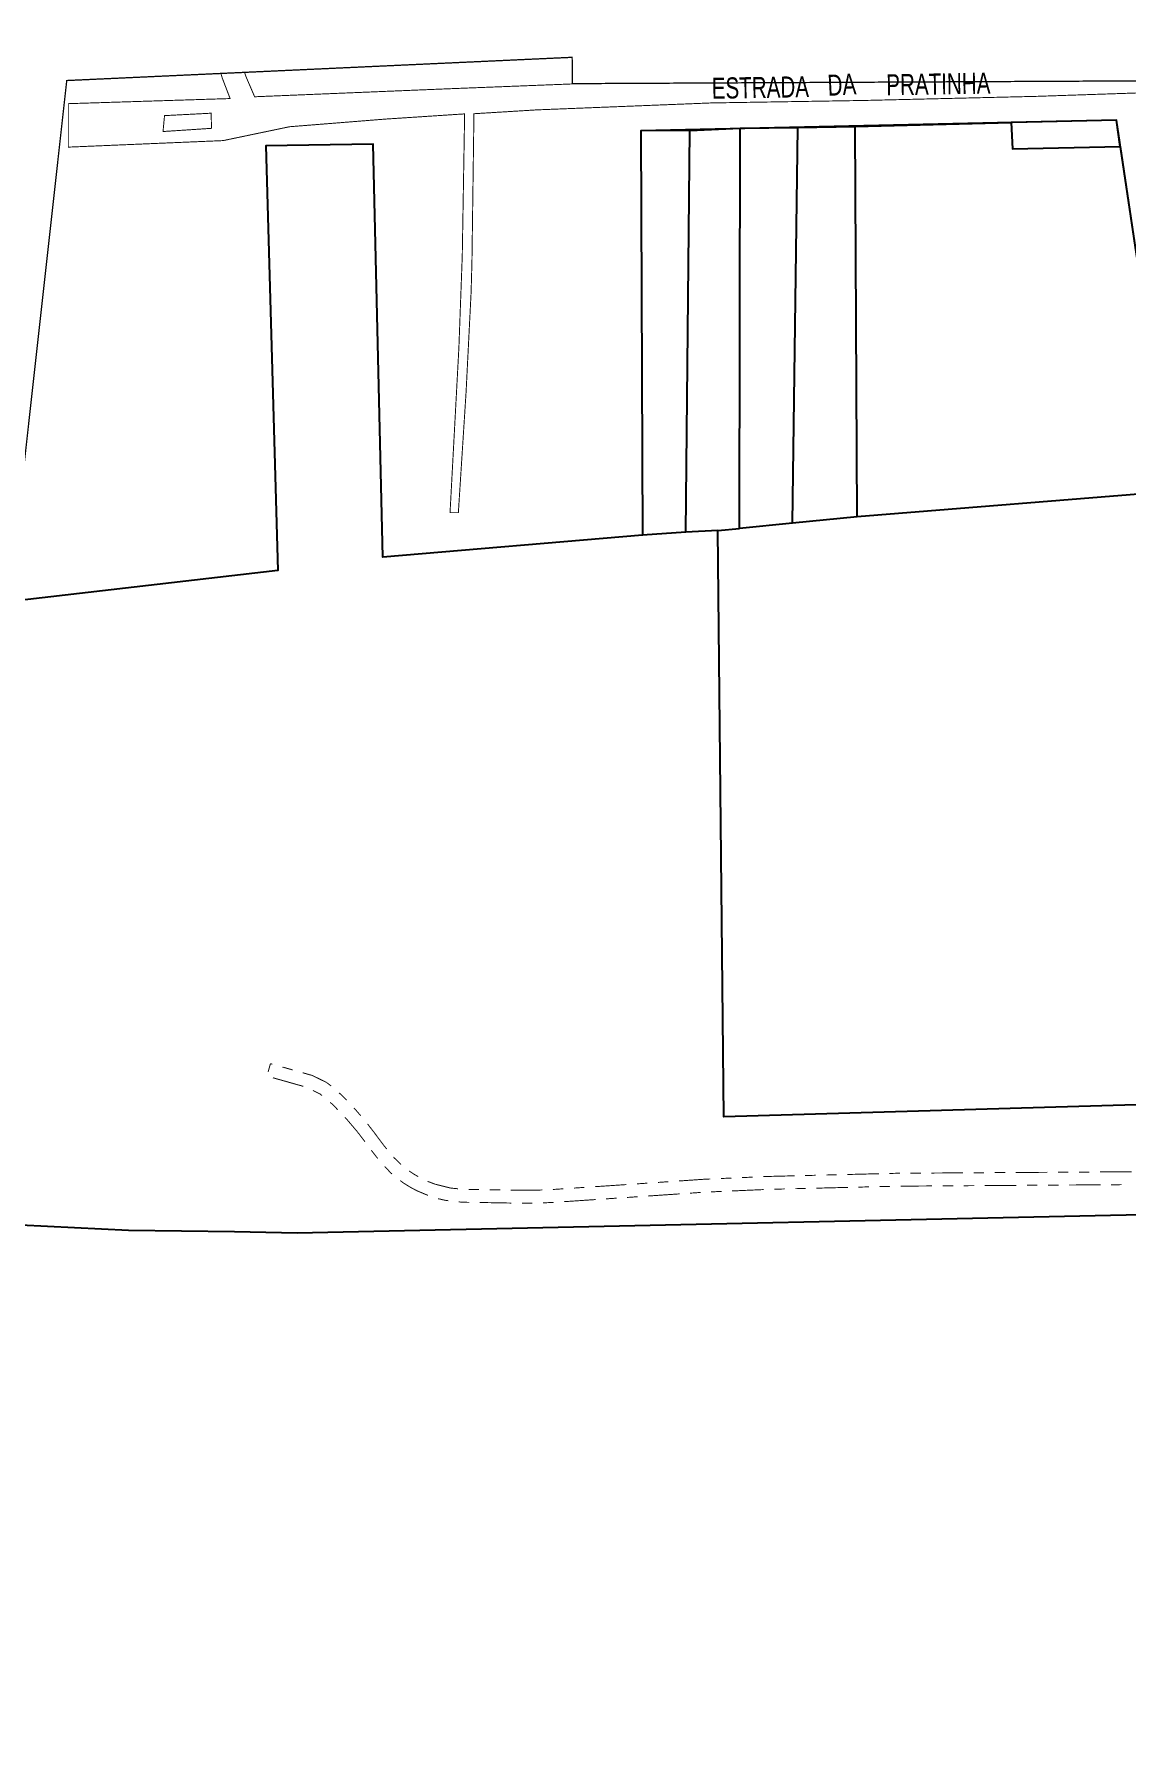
# Model space of a CAD drawing. Extents: x 203614 to 206284, y 4847494 to 4848495.
# Drawn here: x 203861.6 to 204069.1, y 4848163.1 to 4848486.3 of the extents above; entities that cross this region are included whole.
import ezdxf

# ---------------------------------------------------------------- set-up
doc = ezdxf.new("R2010")
doc.units = 0
doc.header["$LTSCALE"] = 1.5
doc.header["$MEASUREMENT"] = 0
doc.linetypes.add('PHANTOMX2', pattern=[5, 2.5, -0.5, 0.5, -0.5, 0.5, -0.5])
for name, color, linetype in [('CD-MALHA-LOTES', 40, 'CONTINUOUS'), ('LM-LIM-SETOR-FISCAL', 7, 'CONTINUOUS'), ('RU-QUADRAS', 210, 'CONTINUOUS'), ('SV-RUA-NAO-PAV-S-GUIA-C-GUIA', 7, 'PHANTOMX2'), ('SV-RUA-PAVIM-S-GUIA-C-GUIA', 7, 'CONTINUOUS'), ('SV-TXT-RUA-N-PAV-S-GUIA-C-GUIA', 7, 'CONTINUOUS')]:
    doc.layers.add(name, color=color, linetype=linetype)
doc.styles.add('ARIAL', font='ARIAL.TTF')
doc.linetypes.add('Limite', pattern='A,20,-3,[130,ltypeshp.shx,S=6.35,R=0,X=0,Y=0],-3,20', length=46)

msp = doc.modelspace()

# ---------------------------------------------------------------- linework, layer by layer
at = {"layer": 'CD-MALHA-LOTES'}
for points in [[(204006.621991, 4848468.581271), (204017.51359, 4848468.782967)], [(204017.51359, 4848468.782967), (204047.132052, 4848469.505369)], [(204017.916983, 4848394.659585), (204017.51359, 4848468.782967)], [(204067.874937, 4848464.992188), (204067.130875, 4848469.993145), (204047.132052, 4848469.505369)], [(204047.132052, 4848469.505369), (204047.379674, 4848464.509921), (204067.874937, 4848464.992188)], [(203986.099395, 4848468.026606), (203976.821366, 4848467.925758), (203977.123911, 4848391.180324)], [(203985.393458, 4848391.785413), (203986.099395, 4848468.026606)], [(203986.099395, 4848468.026606), (203995.679968, 4848468.429999)], [(203995.528696, 4848392.440926), (203995.679968, 4848468.429999)], [(203995.679968, 4848468.429999), (204006.621991, 4848468.581271)], [(204005.61351, 4848393.449407), (204006.621991, 4848468.581271)], [(203977.123911, 4848391.180324), (203927.80917, 4848386.995126), (203925.993904, 4848465.404555), (203905.62258, 4848465.10201), (203907.891663, 4848384.473923), (203847.231507, 4848377.464977), (203838.760263, 4848373.330204), (203812.287627, 4848346.857567), (203776.183993, 4848311.258174), (203730.045969, 4848266.4816)], [(204067.874937, 4848464.992188), (204077.619081, 4848399.500296)], [(204077.619081, 4848399.500296), (204017.916983, 4848394.659585)], [(204017.916983, 4848394.659585), (204005.61351, 4848393.449407)], [(203985.393458, 4848391.785413), (203977.123911, 4848391.180324)], [(203991.444346, 4848392.087957), (203985.393458, 4848391.785413)], [(203991.444346, 4848392.087957), (203995.528696, 4848392.440926)], [(204094.813689, 4848283.726632), (203992.553676, 4848280.802036), (203991.444346, 4848392.087957)], [(204005.61351, 4848393.449407), (203995.528696, 4848392.440926)], [(204098.141678, 4848262.750219), (203911.57262, 4848258.716293), (203899.67254, 4848258.917989), (203879.502912, 4848259.220534), (203858.980315, 4848260.229015), (203830.339444, 4848261.741737), (203791.664182, 4848263.254459), (203730.045969, 4848266.4816)]]:
    msp.add_lwpolyline(points, dxfattribs=at)
at = {"layer": 'LM-LIM-SETOR-FISCAL', "linetype": 'Limite', "ltscale": 0.1, "const_width": 0.25}
msp.add_lwpolyline([(204440.37, 4848486.2), (204141.769223, 4848476.110947), (204077.558502, 4848471.229153), (204076.41, 4848477.46), (203963.834015, 4848476.91041), (203963.77, 4848481.91), (203867.781365, 4848477.501234), (203856.94, 4848379.88), (203846.61, 4848378.59), (203828.433539, 4848365.365663), (203730, 4848267.98), (203623.568592, 4848263.491809), (203614.41, 4848259.31), (203616.108988, 4847999.745013)], dxfattribs=at)
at = {"layer": 'RU-QUADRAS', "linetype": 'Continuous'}
msp.add_lwpolyline([(204114.63, 4848160.74), (204100.31, 4848262.7), (204098.14, 4848262.75), (204067.13, 4848469.99), (203976.82, 4848467.93), (203977.12, 4848391.18), (203927.81, 4848387), (203925.99, 4848465.4), (203905.62, 4848465.1), (203907.89, 4848384.47), (203847.23, 4848377.46), (203838.76, 4848373.33, -0.0053787153), (203730.05, 4848266.48), (203619.26, 4848261.74), (203615.23, 4848257.56), (203613.92, 4848110.62)], format="xyb", dxfattribs=at)
at = {"layer": 'SV-RUA-NAO-PAV-S-GUIA-C-GUIA', "const_width": 0.18, "flags": 128}
for points in [[(204073.7, 4848475.23), (204052.02, 4848474.5), (204019.27, 4848473.72), (203990.23, 4848473.25), (203957.02, 4848471.93), (203945.12, 4848471.2), (203944.74, 4848443.14), (203944.58, 4848437.28), (203943.62, 4848418.26), (203942.16, 4848395.47), (203940.58, 4848395.47), (203942.26, 4848426.79), (203942.9, 4848444.2), (203943.35, 4848471.17), (203928.26, 4848470.18), (203910.09, 4848468.73), (203897.49, 4848466.1), (203868.08, 4848464.86), (203868.08, 4848473.11), (203898.81, 4848474.08), (203897.33, 4848477.94)], [(203901.87, 4848478.13), (203903.47, 4848474.42), (203939.36, 4848475.9), (203963.834696, 4848476.857276)], [(203906.47, 4848290.87), (203906.025746, 4848289.305166)], [(203906.829275, 4848290.768536), (203906.47, 4848290.87)], [(203906.929235, 4848288.191067), (203912.703358, 4848286.560267)], [(203910.678709, 4848289.681405), (203908.753992, 4848290.224971)], [(203914.26, 4848288.67), (203912.603426, 4848289.137839)], [(203914.414887, 4848288.624604), (203914.26, 4848288.67)], [(203914.520184, 4848288.573076), (203914.414887, 4848288.624604)], [(203917.092026, 4848287.314521), (203914.520184, 4848288.573076)], [(203914.534696, 4848285.771436), (203915.434129, 4848285.334378)], [(203915.434129, 4848285.334378), (203915.879988, 4848285.117724)], [(203915.879988, 4848285.117724), (203916.27977, 4848284.810345)], [(203917.201437, 4848287.232524), (203917.092026, 4848287.314521)], [(203918.00165, 4848286.632808), (203917.201437, 4848287.232524)], [(203920.69042, 4848284.178049), (203919.517057, 4848285.329409)], [(203917.813666, 4848283.529548), (203918.226231, 4848283.154727)], [(203918.226231, 4848283.154727), (203919.238748, 4848282.127163)], [(203920.937485, 4848283.921601), (203920.69042, 4848284.178049)], [(203922.761238, 4848281.977086), (203922.310607, 4848282.467646)], [(203922.977696, 4848281.722879), (203922.761238, 4848281.977086)], [(203923.626009, 4848280.961505), (203922.977696, 4848281.722879)], [(203920.618692, 4848280.679905), (203920.995831, 4848280.269616)], [(203920.995831, 4848280.269616), (203922.577184, 4848278.407853)], [(203922.577184, 4848278.407853), (203922.928154, 4848277.994648)], [(203922.928154, 4848277.994648), (203924.426284, 4848276.046143)], [(203926.20496, 4848277.754311), (203924.909917, 4848279.428433)], [(203926.730482, 4848277.044174), (203926.20496, 4848277.754311)], [(203927.100328, 4848276.544403), (203926.730482, 4848277.044174)], [(203927.327331, 4848276.241827), (203927.100328, 4848276.544403)], [(203928.004527, 4848275.33918), (203927.327331, 4848276.241827)], [(203928.561572, 4848274.668862), (203928.004527, 4848275.33918)], [(203925.624293, 4848274.44471), (203926.228892, 4848273.64818)], [(203926.228892, 4848273.64818), (203926.461107, 4848273.342247)], [(203926.461107, 4848273.342247), (203926.847487, 4848272.862595)], [(203929.923374, 4848273.030142), (203929.839836, 4848273.130667)], [(203930.543292, 4848272.420737), (203929.923374, 4848273.030142)], [(203931.25642, 4848271.719703), (203930.543292, 4848272.420737)], [(203928.165665, 4848271.360346), (203928.850079, 4848270.631252)], [(203928.850079, 4848270.631252), (203929.33, 4848270.12)], [(203929.33, 4848270.12), (203929.563809, 4848269.933974)], [(203931.128878, 4848268.688759), (203931.679382, 4848268.250762)], [(203931.679382, 4848268.250762), (203932.777846, 4848267.562055)], [(203933.665913, 4848269.919886), (203932.832494, 4848270.490519)], [(203934.524541, 4848269.427189), (203933.665913, 4848269.919886)], [(203936.36036, 4848268.511276), (203936.312663, 4848268.533908)], [(203937.244965, 4848268.17264), (203936.36036, 4848268.511276)], [(203982.054618, 4848268.45733), (203980.059314, 4848268.320355)], [(203988.94, 4848268.93), (203984.049922, 4848268.594304)], [(203989.038321, 4848268.934262), (203988.94, 4848268.93)], [(203990.037381, 4848268.977593), (203989.038321, 4848268.934262)], [(203994.033625, 4848269.150917), (203992.035503, 4848269.064255)], [(203998.029868, 4848269.324241), (203996.031746, 4848269.237579)], [(204001.16, 4848269.46), (204000.027989, 4848269.410903)], [(204002.026662, 4848269.481351), (204001.16, 4848269.46)], [(204006.025448, 4848269.579885), (204002.026662, 4848269.481351)], [(204010.024234, 4848269.678418), (204008.024841, 4848269.629151)], [(204014.023021, 4848269.776951), (204012.023627, 4848269.727685)], [(204022.020593, 4848269.974018), (204016.022414, 4848269.826218)], [(204025.51, 4848270.06), (204024.019986, 4848270.023285)], [(204026.019524, 4848270.063236), (204025.51, 4848270.06)], [(204030.019442, 4848270.088764), (204028.019483, 4848270.076)], [(204038.019279, 4848270.13982), (204032.019401, 4848270.101528)], [(204042.019198, 4848270.165348), (204040.019238, 4848270.152584)], [(204046.019116, 4848270.190876), (204044.019157, 4848270.178112)], [(204054.018953, 4848270.241932), (204048.019076, 4848270.20364)], [(204056.85, 4848270.26), (204056.018913, 4848270.254696)], [(204057.018892, 4848270.261079), (204056.85, 4848270.26)], [(204058.018871, 4848270.267556), (204057.018892, 4848270.261079)], [(204062.018787, 4848270.293468), (204060.018829, 4848270.280512)], [(204070.018619, 4848270.34529), (204064.018745, 4848270.306423)], [(203932.777846, 4848267.562055), (203932.957908, 4848267.449161)], [(203932.957908, 4848267.449161), (203933.652784, 4848267.078671)], [(203933.652784, 4848267.078671), (203934.291653, 4848266.738042)], [(203934.291653, 4848266.738042), (203936.390334, 4848265.857305)], [(203937.76869, 4848267.972152), (203937.244965, 4848268.17264)], [(203938.194983, 4848267.866411), (203937.76869, 4848267.972152)], [(203940.68, 4848267.25), (203938.194983, 4848267.866411)], [(203938.290873, 4848265.240422), (203939.265001, 4848265.014426)], [(203939.265001, 4848265.014426), (203939.613255, 4848264.933633)], [(203941.117628, 4848267.207641), (203940.68, 4848267.25)], [(203942.112976, 4848267.111296), (203941.117628, 4848267.207641)], [(203944.554986, 4848266.975937), (203944.108124, 4848266.98915)], [(203945.107898, 4848266.970094), (203944.554986, 4848266.975937)], [(203946.107842, 4848266.959511), (203945.107898, 4848266.970094)], [(203949.114035, 4848266.91134), (203948.107617, 4848266.92975)], [(203950.107284, 4848266.893272), (203949.114035, 4848266.91134)], [(203952.111201, 4848266.856809), (203952.106953, 4848266.856886)], [(203953.106917, 4848266.848389), (203952.111201, 4848266.856809)], [(203954.551916, 4848266.836153), (203953.106917, 4848266.848389)], [(203955.106858, 4848266.83902), (203954.551916, 4848266.836153)], [(203956.052276, 4848266.843938), (203955.106858, 4848266.83902)], [(203956.106835, 4848266.844976), (203956.052276, 4848266.843938)], [(203957.55265, 4848266.872615), (203956.106835, 4848266.844976)], [(203958.106213, 4848266.892514), (203957.55265, 4848266.872615)], [(203960.55, 4848267.01), (203960.10397, 4848266.985141)], [(203961.102054, 4848267.046776), (203960.55, 4848267.01)], [(203962.099842, 4848267.113249), (203961.102054, 4848267.046776)], [(203962.225467, 4848264.665021), (203968.212011, 4848265.066635)], [(203966.090995, 4848267.37914), (203964.095419, 4848267.246194)], [(203974.073301, 4848267.910921), (203968.086572, 4848267.512085)], [(203970.207525, 4848265.200506), (203972.20304, 4848265.334377)], [(203974.198554, 4848265.468248), (203974.97, 4848265.52)], [(203974.97, 4848265.52), (203976.193991, 4848265.603277)], [(203978.06401, 4848268.183381), (203976.068706, 4848268.046407)], [(203978.189378, 4848265.739037), (203984.175539, 4848266.146317)], [(203986.170926, 4848266.282077), (203988.166313, 4848266.417837)], [(203990.163172, 4848266.527211), (203992.161275, 4848266.6143)], [(203994.159378, 4848266.701388), (204000.153687, 4848266.962655)], [(204002.152378, 4848267.032528), (204004.151768, 4848267.081896)], [(204006.151159, 4848267.131264), (204008.150549, 4848267.180632)], [(204010.14994, 4848267.23), (204016.148112, 4848267.378104)], [(204018.147503, 4848267.427472), (204020.146893, 4848267.47684)], [(204022.146284, 4848267.526208), (204024.145674, 4848267.575576)], [(204026.145236, 4848267.614057), (204032.145101, 4848267.654276)], [(204034.145056, 4848267.667682), (204036.145011, 4848267.681089)], [(204038.144966, 4848267.694495), (204040.144921, 4848267.707901)], [(204042.144876, 4848267.721308), (204048.144742, 4848267.761527)], [(204050.144697, 4848267.774933), (204052.144652, 4848267.788339)], [(204054.144607, 4848267.801746), (204056.144562, 4848267.815152)], [(204058.144519, 4848267.828223), (204064.144394, 4848267.866935)], [(204066.144353, 4848267.879839), (204068.144311, 4848267.892743)], [(203939.613255, 4848264.933633), (203940.250047, 4848264.848203)], [(203942.235737, 4848264.618162), (203943.234043, 4848264.559967)], [(203943.234043, 4848264.559967), (203943.25417, 4848264.558795)], [(203943.25417, 4848264.558795), (203944.233742, 4848264.535952)], [(203946.233476, 4848264.504655), (203947.233393, 4848264.491725)], [(203947.233393, 4848264.491725), (203947.48258, 4848264.48851)], [(203947.48258, 4848264.48851), (203948.23325, 4848264.474956)], [(203948.23325, 4848264.474956), (203948.9829, 4848264.461426)], [(203948.9829, 4848264.461426), (203951.232774, 4848264.42151)], [(203951.232774, 4848264.42151), (203951.980285, 4848264.408254)], [(203951.980285, 4848264.408254), (203952.23264, 4848264.405444)], [(203954.232551, 4848264.392074), (203956.23254, 4848264.398848)], [(203958.232015, 4848264.440522), (203959.231147, 4848264.482169)], [(203959.231147, 4848264.482169), (203959.619717, 4848264.498364)], [(203959.619717, 4848264.498364), (203960.22974, 4848264.534508)]]:
    msp.add_lwpolyline(points, dxfattribs=at)
msp.add_lwpolyline([(203886.35, 4848470.84), (203895.2, 4848471.3), (203895.28, 4848468.43), (203886.07, 4848467.82)], close=True, dxfattribs=at)
at = {"layer": 'SV-RUA-PAVIM-S-GUIA-C-GUIA', "const_width": 0.18, "flags": 128}
for points in [[(203897.049508, 4848478.845524), (203897.33, 4848477.94)], [(203901.542549, 4848479.05189), (203901.87, 4848478.13)]]:
    msp.add_lwpolyline(points, dxfattribs=at)

# ---------------------------------------------------------------- texts
at = {"layer": 'SV-TXT-RUA-N-PAV-S-GUIA-C-GUIA', "style": 'ARIAL', "width": 0.7}
for s, rotation, p in [('DA', 3, (204012.383634, 4848474.587655)), ('PRATINHA', 1, (204023.465392, 4848474.680721)), ('ESTRADA', 1, (203990.313241, 4848474.029262))]:
    msp.add_text(s, height=4, rotation=rotation, dxfattribs=at).set_placement(p)

doc.saveas('drawing.dxf')
